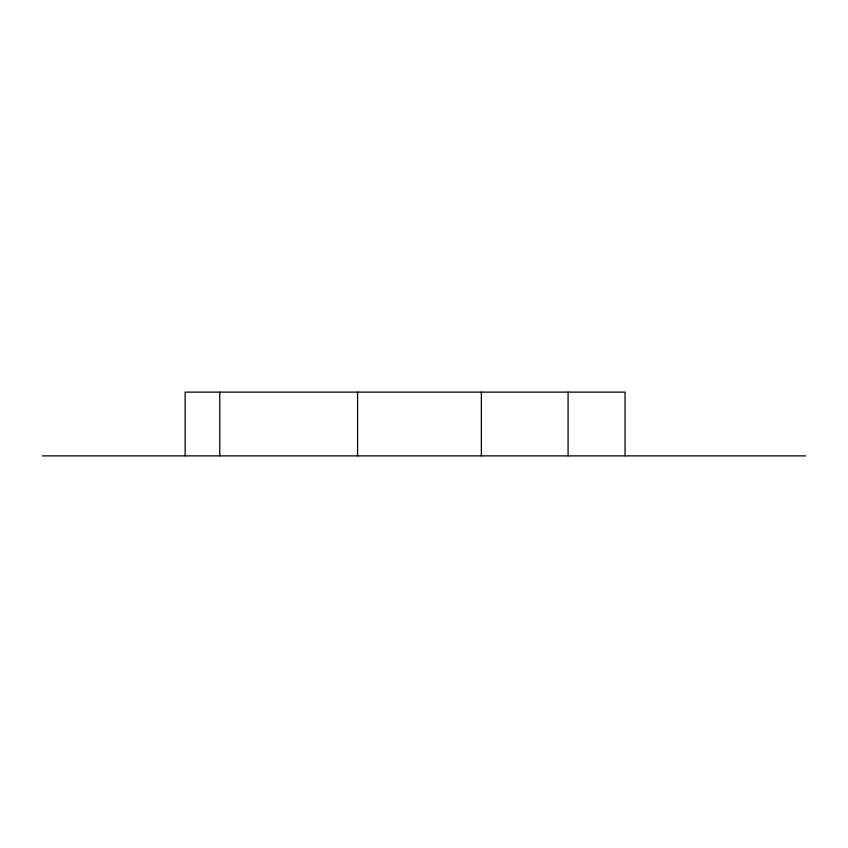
<?xml version="1.0" encoding="UTF-8"?>
<svg xmlns="http://www.w3.org/2000/svg" width="848" height="848" viewBox="0 0 848 848"><rect width="100%" height="100%" fill="white"/><g stroke="black" fill="none" stroke-linecap="round" stroke-linejoin="round"><path stroke-width="1.27" d="M42.4 455.874L805.6 455.874M625.071 455.874L625.071 392.126L185.15 392.126L185.15 455.874M568.075 392.126L568.075 455.874M481.357 392.126L481.357 455.874M357.58 392.126L357.58 455.874M219.77 392.126L219.77 455.874"/></g></svg>
